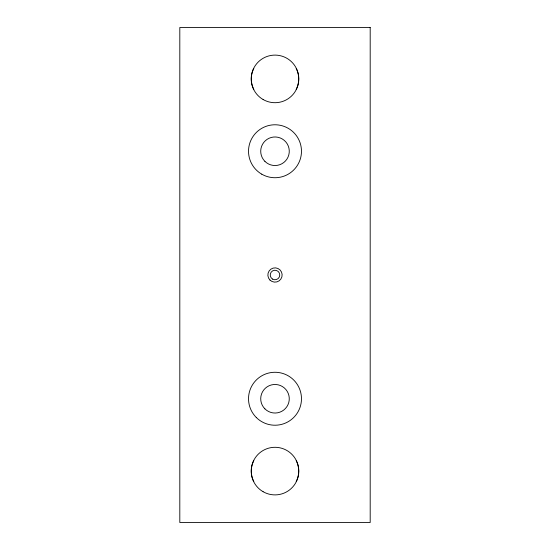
<?xml version="1.0" encoding="UTF-8"?>
<svg xmlns="http://www.w3.org/2000/svg" width="550" height="550" viewBox="0 0 550 550"><rect width="100%" height="100%" fill="white"/><g stroke="black" fill="none" stroke-linecap="round" stroke-linejoin="round"><path stroke-width="0.82" d="M253.798 68.434C250.47 74.896 250.47 82.912 253.798 89.375M296.202 89.375C299.53 82.912 299.53 74.896 296.202 68.434M253.798 460.625C250.47 467.087 250.47 475.104 253.798 481.566M296.202 481.566C299.53 475.104 299.53 467.087 296.202 460.625M370.191 27.5L179.809 27.5L179.809 522.5L370.191 522.5L370.191 27.5M272.621 279.125A4.758 4.758 0 0 0 279.757 275A4.758 4.758 0 0 0 272.621 270.875A4.758 4.758 0 0 0 272.621 279.125M263.099 99.516A23.801 23.801 0 0 0 298.801 78.904A23.801 23.801 0 0 0 263.099 58.293A23.801 23.801 0 0 0 263.099 99.516M269.954 280.046A7.136 7.136 0 0 0 281.896 276.849A7.136 7.136 0 0 0 273.151 268.104A7.136 7.136 0 0 0 269.954 280.046M261.759 174.178A26.476 26.476 0 0 0 301.476 151.25A26.476 26.476 0 0 0 261.759 128.322A26.476 26.476 0 0 0 261.759 174.178M264.901 161.349A14.279 14.279 0 0 0 288.791 154.949A14.279 14.279 0 0 0 271.301 137.459A14.279 14.279 0 0 0 264.901 161.349M263.099 491.707A23.801 23.801 0 0 0 298.801 471.096A23.801 23.801 0 0 0 263.099 450.484A23.801 23.801 0 0 0 263.099 491.707M256.279 417.471A26.476 26.476 0 0 0 300.575 405.604A26.476 26.476 0 0 0 268.146 373.175A26.476 26.476 0 0 0 256.279 417.471M264.901 408.849A14.279 14.279 0 0 0 288.791 402.449A14.279 14.279 0 0 0 271.301 384.959A14.279 14.279 0 0 0 264.901 408.849"/></g></svg>
